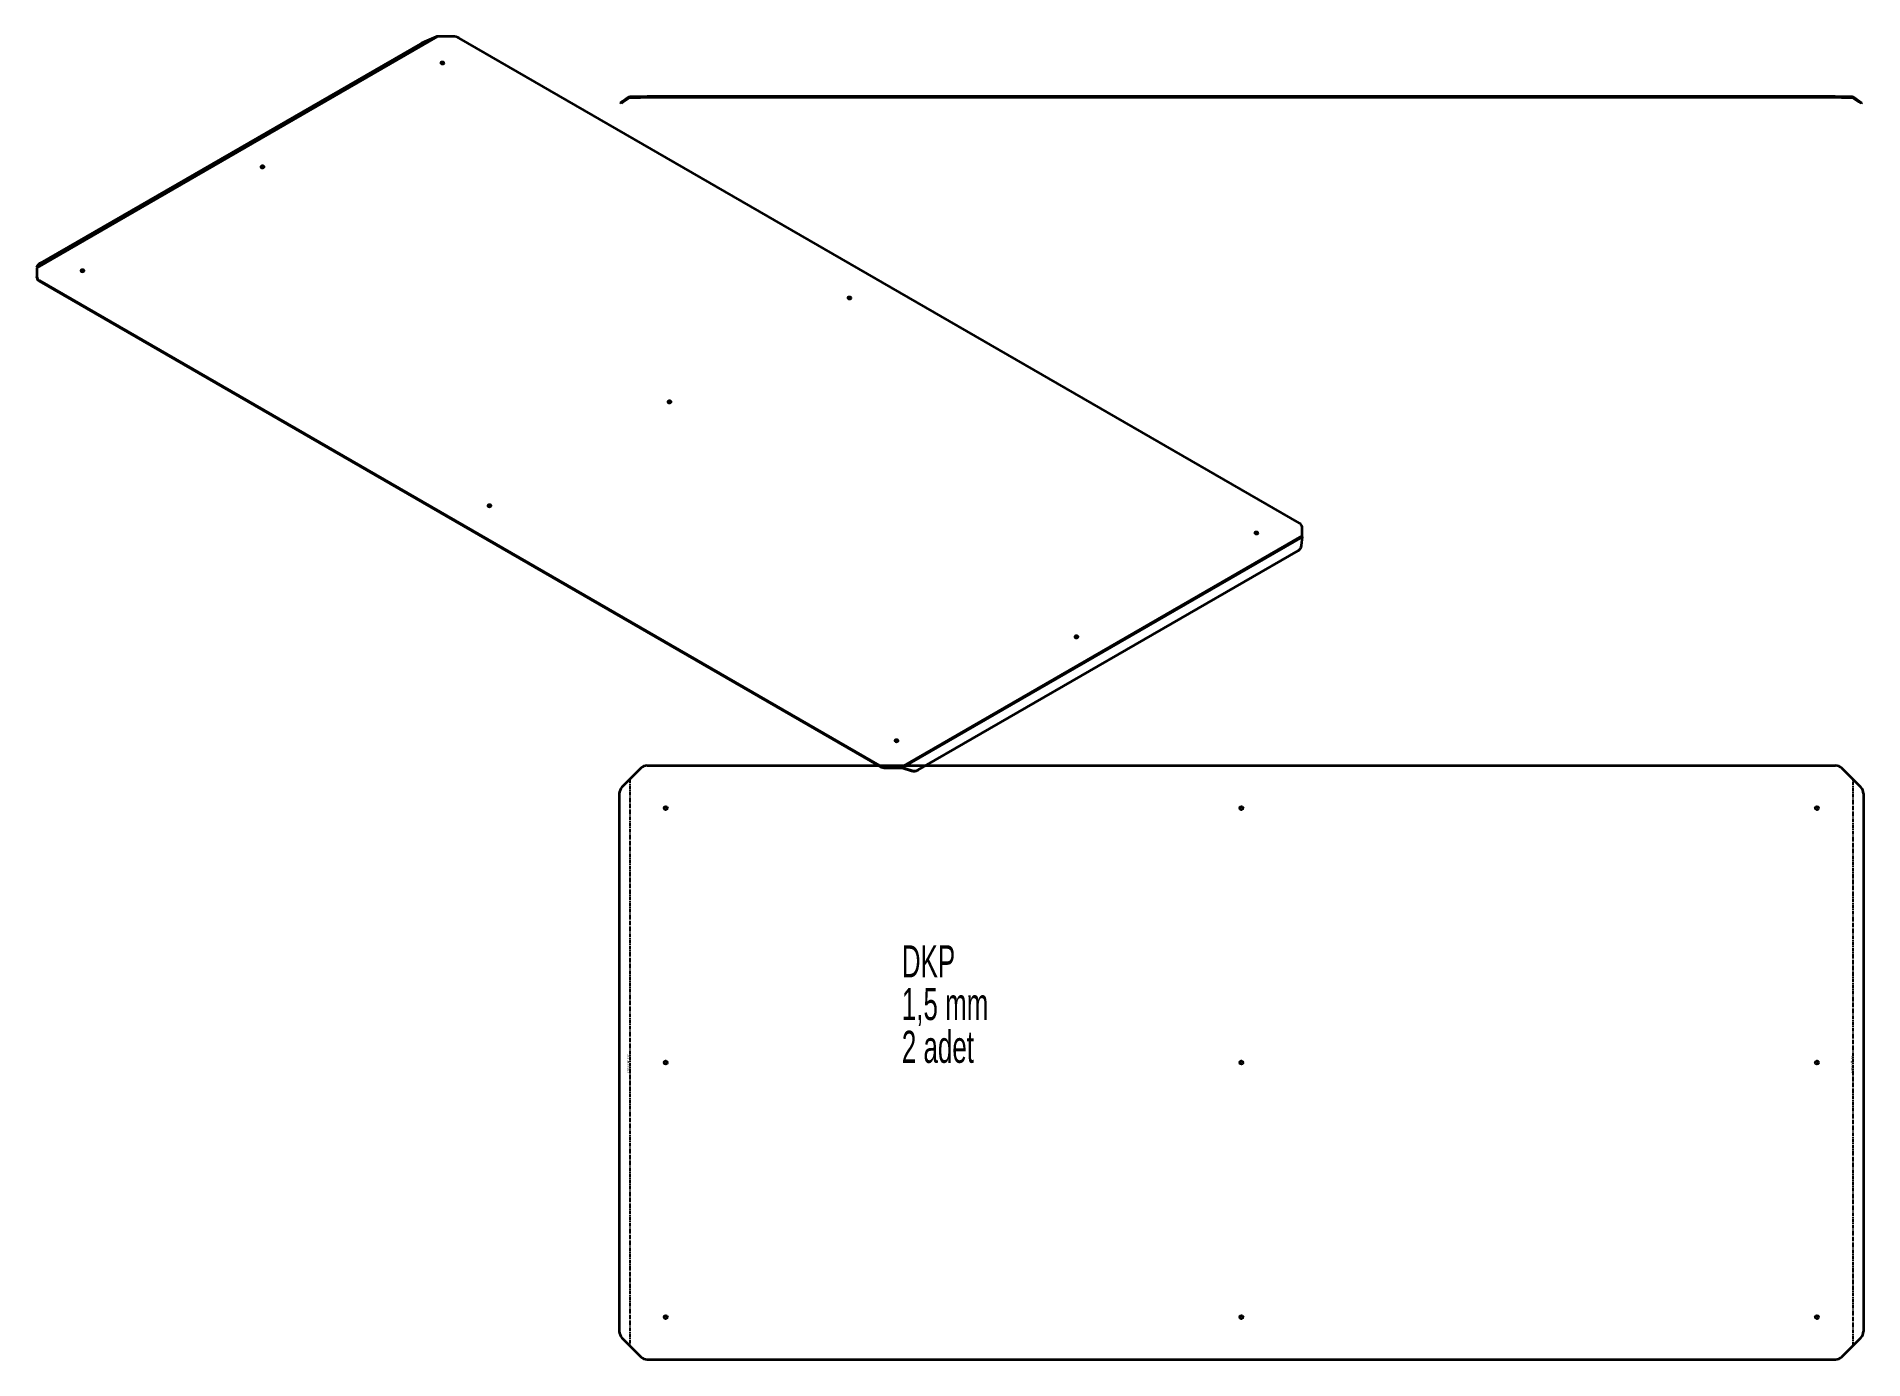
# Model space of a CAD drawing. Header units: millimetres. Extents: x -1866 to 1150, y -389 to 1794.
import ezdxf

# ---------------------------------------------------------------- set-up
doc = ezdxf.new("R2010")
doc.units = ezdxf.units.MM
doc.linetypes.add('CENTER', pattern=[10.16, 6.35, -1.27, 1.27, -1.27])
doc.styles.add('SLDTEXTSTYLE0', font='TXT', dxfattribs={"width": 0.605})

msp = doc.modelspace()

# ---------------------------------------------------------------- linework, layer by layer
at = {"color": 7, "linetype": 'Continuous', "lineweight": 35}
for p, q in [((-1865.7, 1413.2), (-1206, 1794.1)), ((-1865.3, 1412.5), (-1203.9, 1794.3)), ((-1859.2, 1420.3), (-1231.6, 1782.6)), ((-1206, 1794.1), (-1221.5, 1787.5)), ((-1178.5, 1794.3), (-1203.9, 1794.3)), ((218.7, 991.3), (-1167.9, 1791.8)), ((-898.3, 1687.7), (-888.4, 1694.6)), ((-897.4, 1686.5), (-887.5, 1693.4)), ((-888.4, 1694.6), (-887.5, 1693.4)), ((-886.7, 1693.7), (-886.7, 1695.2)), ((-886.7, 1695.2), (-868.7, 1695.2)), ((-886.7, 1693.7), (-868.7, 1693.7)), ((-868.7, 1693.7), (-868.7, 1695.2)), ((-868.7, 1695.2), (-858.1, 1695.2)), ((-858.1, 1693.7), (-868.7, 1693.7)), ((-858.1, 1695.2), (-858.1, 1693.7)), ((1102.9, 1695.2), (-858.1, 1695.2)), ((1102.9, 1693.7), (-858.1, 1693.7)), ((1102.9, 1693.7), (1102.9, 1695.2)), ((1102.9, 1695.2), (1113.5, 1695.2)), ((1113.5, 1693.7), (1102.9, 1693.7)), ((1113.5, 1695.2), (1113.5, 1693.7)), ((1113.5, 1695.2), (1131.4, 1695.2)), ((1113.5, 1693.7), (1131.4, 1693.7)), ((1131.4, 1695.2), (1131.4, 1693.7)), ((1132.3, 1693.4), (1133.1, 1694.6)), ((1132.3, 1693.4), (1142.2, 1686.5)), ((1133.1, 1694.6), (1143.1, 1687.7)), ((-901.9, 1685.2), (-898.3, 1687.7)), ((-901, 1683.9), (-901.9, 1685.2)), ((-897.4, 1686.5), (-901, 1683.9)), ((-898.3, 1687.7), (-897.4, 1686.5)), ((1142.2, 1686.5), (1143.1, 1687.7)), ((1145.8, 1683.9), (1142.2, 1686.5)), ((1143.1, 1687.7), (1146.7, 1685.2)), ((1146.7, 1685.2), (1145.8, 1683.9)), ((-1864.1, 1416.6), (-1865.7, 1413.2)), ((-1865.7, 1413.2), (-1865.4, 1412.8)), ((-1865.3, 1412.5), (-1865.3, 1397.9)), ((-1865.3, 1396.6), (-1865.3, 1397.9)), ((-474.3, 591.2), (-1860.9, 1391.7)), ((-1860.9, 1391.7), (-1860.9, 1390.5)), ((-474.3, 590), (-1860.9, 1390.5)), ((223.1, 970.5), (-438.3, 588.7)), ((223.5, 968.9), (-436.2, 588)), ((221.9, 954.2), (223.5, 968.9)), ((223.1, 970.5), (223.1, 985.2)), ((-411.2, 583.4), (216.4, 945.7)), ((-410.6, 584.1), (217, 946.4)), ((216.4, 945.7), (217, 946.4)), ((218.7, 947.5), (219.3, 948.2)), ((-868.2, 586.8), (-899.4, 555.6)), ((-857.6, 591.2), (1103.4, 591.2)), ((-474.3, 590), (-474.3, 591.2)), ((-463.6, 588.7), (-438.3, 588.7)), ((-463.6, 588.7), (-463.6, 587.5)), ((-463.6, 587.5), (-438.3, 587.5)), ((-438.3, 588.7), (-438.3, 587.5)), ((-436.8, 587.4), (-436.2, 588)), ((-436.8, 587.4), (-421.3, 582.6)), ((-436.2, 588), (-420.7, 583.3)), ((-421.3, 582.6), (-420.7, 583.3)), ((-410.6, 584.1), (-411.2, 583.4)), ((1145.2, 555.6), (1114, 586.8)), ((-903.8, 545), (-903.8, -342.6)), ((1149.6, 545), (1149.6, -342.6)), ((-899.4, -353.2), (-868.2, -384.4)), ((1114, -384.4), (1145.2, -353.2)), ((-857.6, -388.8), (1103.4, -388.8))]:
    msp.add_line(p, q, dxfattribs=at)
at = {"color": 7, "linetype": 'CENTER'}
for p, q in [((-886.7, 568.3), (-886.7, -365.9)), ((1132.5, -365.9), (1132.5, 568.3))]:
    msp.add_line(p, q, dxfattribs=at)
at = {"color": 7, "linetype": 'Continuous', "lineweight": 35, "flags": 128}
for points in [[(-1197.8, 1749.6), (-1197, 1749.3), (-1196, 1749.2), (-1195, 1749.2), (-1194.1, 1749.5), (-1193.5, 1750), (-1193.1, 1750.5), (-1193.2, 1751.1), (-1193.6, 1751.6), (-1194.3, 1752.1), (-1195.2, 1752.3), (-1196.2, 1752.3), (-1197.2, 1752.1), (-1198, 1751.8), (-1198.5, 1751.3), (-1198.6, 1750.7), (-1198.4, 1750.1), (-1197.8, 1749.6)], [(-1193.9, 1750.6), (-1193.3, 1750.2), (-1193.3, 1750.1)], [(-1494.8, 1578.2), (-1494, 1577.8), (-1493, 1577.7), (-1492, 1577.8), (-1491.1, 1578.1), (-1490.4, 1578.5), (-1490.1, 1579.1), (-1490.2, 1579.7), (-1490.6, 1580.2), (-1491.3, 1580.6), (-1492.2, 1580.8), (-1493.2, 1580.9), (-1494.2, 1580.7), (-1495, 1580.3), (-1495.4, 1579.8), (-1495.6, 1579.2), (-1495.4, 1578.7), (-1494.8, 1578.2)], [(-1490.9, 1579.2), (-1490.3, 1578.7), (-1490.3, 1578.7)], [(-1791.8, 1406.7), (-1790.9, 1406.4), (-1790, 1406.3), (-1789, 1406.4), (-1788.1, 1406.6), (-1787.4, 1407.1), (-1787.1, 1407.6), (-1787.1, 1408.2), (-1787.6, 1408.8), (-1788.3, 1409.2), (-1789.2, 1409.4), (-1790.2, 1409.4), (-1791.2, 1409.2), (-1791.9, 1408.9), (-1792.4, 1408.4), (-1792.6, 1407.8), (-1792.3, 1407.2), (-1791.8, 1406.7)], [(-1787.9, 1407.8), (-1787.3, 1407.3), (-1787.3, 1407.2)], [(-526, 1361.8), (-525.2, 1361.5), (-524.2, 1361.4), (-523.2, 1361.4), (-522.3, 1361.7), (-521.7, 1362.2), (-521.4, 1362.7), (-521.4, 1363.3), (-521.8, 1363.9), (-522.5, 1364.3), (-523.5, 1364.5), (-524.5, 1364.5), (-525.4, 1364.3), (-526.2, 1364), (-526.7, 1363.5), (-526.9, 1362.9), (-526.6, 1362.3), (-526, 1361.8)], [(-522.2, 1362.9), (-521.6, 1362.4), (-521.6, 1362.3)], [(-823, 1190.4), (-822.2, 1190.1), (-821.2, 1189.9), (-820.2, 1190), (-819.3, 1190.3), (-818.7, 1190.7), (-818.4, 1191.3), (-818.4, 1191.9), (-818.8, 1192.4), (-819.5, 1192.8), (-820.5, 1193.1), (-821.5, 1193.1), (-822.4, 1192.9), (-823.2, 1192.5), (-823.7, 1192), (-823.8, 1191.4), (-823.6, 1190.9), (-823, 1190.4)], [(-819.1, 1191.4), (-818.6, 1190.9), (-818.6, 1190.9)], [(-1120, 1018.9), (-1119.2, 1018.6), (-1118.2, 1018.5), (-1117.2, 1018.6), (-1116.3, 1018.8), (-1115.7, 1019.3), (-1115.4, 1019.8), (-1115.4, 1020.4), (-1115.8, 1021), (-1116.5, 1021.4), (-1117.4, 1021.6), (-1118.5, 1021.6), (-1119.4, 1021.4), (-1120.2, 1021.1), (-1120.7, 1020.6), (-1120.8, 1020), (-1120.6, 1019.4), (-1120, 1018.9)], [(-1116.1, 1020), (-1115.6, 1019.5), (-1115.5, 1019.4)], [(145.7, 974), (146.5, 973.7), (147.5, 973.6), (148.5, 973.7), (149.4, 973.9), (150, 974.4), (150.4, 974.9), (150.3, 975.5), (149.9, 976.1), (149.2, 976.5), (148.3, 976.7), (147.3, 976.7), (146.3, 976.5), (145.5, 976.2), (145, 975.7), (144.9, 975.1), (145.1, 974.5), (145.7, 974)], [(149.6, 975.1), (150.2, 974.6), (150.2, 974.5)], [(-151.3, 802.6), (-150.4, 802.3), (-149.5, 802.1), (-148.5, 802.2), (-147.6, 802.5), (-146.9, 802.9), (-146.6, 803.5), (-146.7, 804.1), (-147.1, 804.6), (-147.8, 805), (-148.7, 805.3), (-149.7, 805.3), (-150.7, 805.1), (-151.5, 804.7), (-151.9, 804.2), (-152.1, 803.6), (-151.9, 803.1), (-151.3, 802.6)], [(-147.4, 803.6), (-146.8, 803.1), (-146.8, 803.1)], [(-448.3, 631.1), (-447.4, 630.8), (-446.4, 630.7), (-445.4, 630.8), (-444.6, 631), (-443.9, 631.5), (-443.6, 632), (-443.6, 632.6), (-444.1, 633.2), (-444.8, 633.6), (-445.7, 633.8), (-446.7, 633.8), (-447.7, 633.7), (-448.4, 633.3), (-448.9, 632.8), (-449.1, 632.2), (-448.8, 631.6), (-448.3, 631.1)], [(-444.4, 632.2), (-443.8, 631.7), (-443.8, 631.7)]]:
    msp.add_lwpolyline(points, dxfattribs=at)
at = {"color": 7, "linetype": 'Continuous', "lineweight": 35}
for centre in [(-827.1, 521.2), (122.9, 521.2), (1072.9, 521.2), (-827.1, 101.2), (122.9, 101.2), (1072.9, 101.2), (-827.1, -318.8), (122.9, -318.8), (1072.9, -318.8)]:
    msp.add_circle(centre, 2.75, dxfattribs=at)
for centre, radius, start, end in [((-1185.5, 1701.3), 93.4, 112.657, 119.5186), ((-1178.1, 1772.7), 21.6, 61.9598, 91.1441), ((-1195.8, 1747.5), 3.65, 58.3499, 134.6383), ((-1492.8, 1576.1), 3.65, 58.3499, 134.6383), ((-1852.8, 1406.7), 15, 115.1114, 138.9926), ((-1857.8, 1398.6), 7.54, 185.6948, 245.6253), ((-1857.8, 1397.4), 7.54, 185.6948, 245.6253), ((-1789.8, 1404.6), 3.65, 58.3499, 134.6383), ((-524.1, 1359.7), 3.65, 58.3499, 134.6383), ((-821.1, 1188.3), 3.65, 58.3499, 134.6383), ((-1118, 1016.9), 3.65, 58.3499, 134.6383), ((147.7, 971.9), 3.65, 58.3499, 134.6383), ((215.6, 984.4), 7.54, 5.6948, 65.6253), ((211.5, 954.2), 9.82, 299.9049, 316.9484), ((211.9, 955.1), 10.1, 300.378, 355.1406), ((-149.3, 800.5), 3.65, 58.3499, 134.6383), ((-446.3, 629.1), 3.65, 58.3499, 134.6383), ((-857.6, 576.2), 15, 90, 135), ((-464.1, 610.3), 21.6, 241.9598, 271.1441), ((-464.1, 609.1), 21.6, 241.9598, 271.1441), ((-417.2, 594.6), 12.6, 251.0929, 298.0477), ((-416.6, 595.2), 12.6, 251.0929, 298.0477), ((1103.4, 576.2), 15, 45, 90), ((-888.8, 545), 15, 135, 180), ((1134.6, 545), 15, 0, 45), ((-888.8, -342.6), 15, 180, 225), ((1134.6, -342.6), 15, 315, 0), ((-857.6, -373.8), 15, 225, 270), ((1103.4, -373.8), 15, 270, 315)]:
    msp.add_arc(centre, radius, start, end, dxfattribs=at)
for points, knots in [([(-1203.9, 1794.3), (-1204.3, 1794.4), (-1204.6, 1794.4), (-1205.3, 1794.3), (-1205.6, 1794.2), (-1206, 1794.1)], [0, 0, 0, 0, 0.5, 0.5, 1, 1, 1, 1]), ([(-888.4, 1694.6), (-888.2, 1694.8), (-887.9, 1694.9), (-887.3, 1695.1), (-887, 1695.2), (-886.7, 1695.2)], [0, 0, 0, 0, 0.5, 0.5, 1, 1, 1, 1]), ([(-887.5, 1693.4), (-887.4, 1693.5), (-887.3, 1693.6), (-887, 1693.6), (-886.8, 1693.7), (-886.7, 1693.7)], [0, 0, 0, 0, 0.5, 0.5, 1, 1, 1, 1]), ([(1131.4, 1695.2), (1131.7, 1695.2), (1132, 1695.1), (1132.6, 1694.9), (1132.9, 1694.8), (1133.1, 1694.6)], [0, 0, 0, 0, 0.5, 0.5, 1, 1, 1, 1]), ([(1131.4, 1693.7), (1131.6, 1693.7), (1131.7, 1693.6), (1132, 1693.6), (1132.2, 1693.5), (1132.3, 1693.4)], [0, 0, 0, 0, 0.5, 0.5, 1, 1, 1, 1]), ([(-1865.7, 1413.2), (-1865.6, 1413.2), (-1865.6, 1413.1), (-1865.4, 1412.9), (-1865.4, 1412.7), (-1865.3, 1412.5)], [0, 0, 0, 0, 0.5, 0.5, 1, 1, 1, 1]), ([(-1865.4, 1412.8), (-1865.4, 1412.6), (-1865.3, 1412.4), (-1865.3, 1412), (-1865.3, 1411.8)], [0, 0, 0, 0, 0.511382, 1, 1, 1, 1]), ([(223.5, 968.9), (223.5, 969.2), (223.4, 969.5), (223.3, 970.1), (223.2, 970.3), (223.1, 970.5)], [0, 0, 0, 0, 0.5, 0.5, 1, 1, 1, 1]), ([(-438.3, 588.7), (-437.9, 588.7), (-437.6, 588.6), (-436.9, 588.4), (-436.5, 588.2), (-436.2, 588)], [0, 0, 0, 0, 0.5, 0.5, 1, 1, 1, 1]), ([(-438.3, 587.5), (-438, 587.5), (-437.8, 587.5), (-437.3, 587.5), (-437.1, 587.4), (-436.8, 587.4)], [0, 0, 0, 0, 0.5, 0.5, 1, 1, 1, 1])]:
    msp.add_open_spline(points, degree=3, knots=knots, dxfattribs=at)

# ---------------------------------------------------------------- texts
at = {"color": 7, "linetype": 'Continuous', "lineweight": 0, "char_height": 52.92, "attachment_point": 1, "style": 'SLDTEXTSTYLE0'}
for s, insert in [('DKP', (-437.5, 294.7)), ('1,5 mm', (-437.5, 224.2)), ('2 adet', (-437.5, 153.6))]:
    msp.add_mtext(s, dxfattribs=dict(at, insert=insert))
at = {"color": 7, "linetype": 'Continuous', "lineweight": 18, "char_height": 3, "attachment_point": 2, "rotation": 90, "style": 'SLDTEXTSTYLE0'}
for insert in [(-890.4, 100.2), (1128.8, 100.2)]:
    msp.add_mtext('DOWN  35.00°  R 1.50', dxfattribs=dict(at, insert=insert))

doc.saveas('drawing.dxf')
